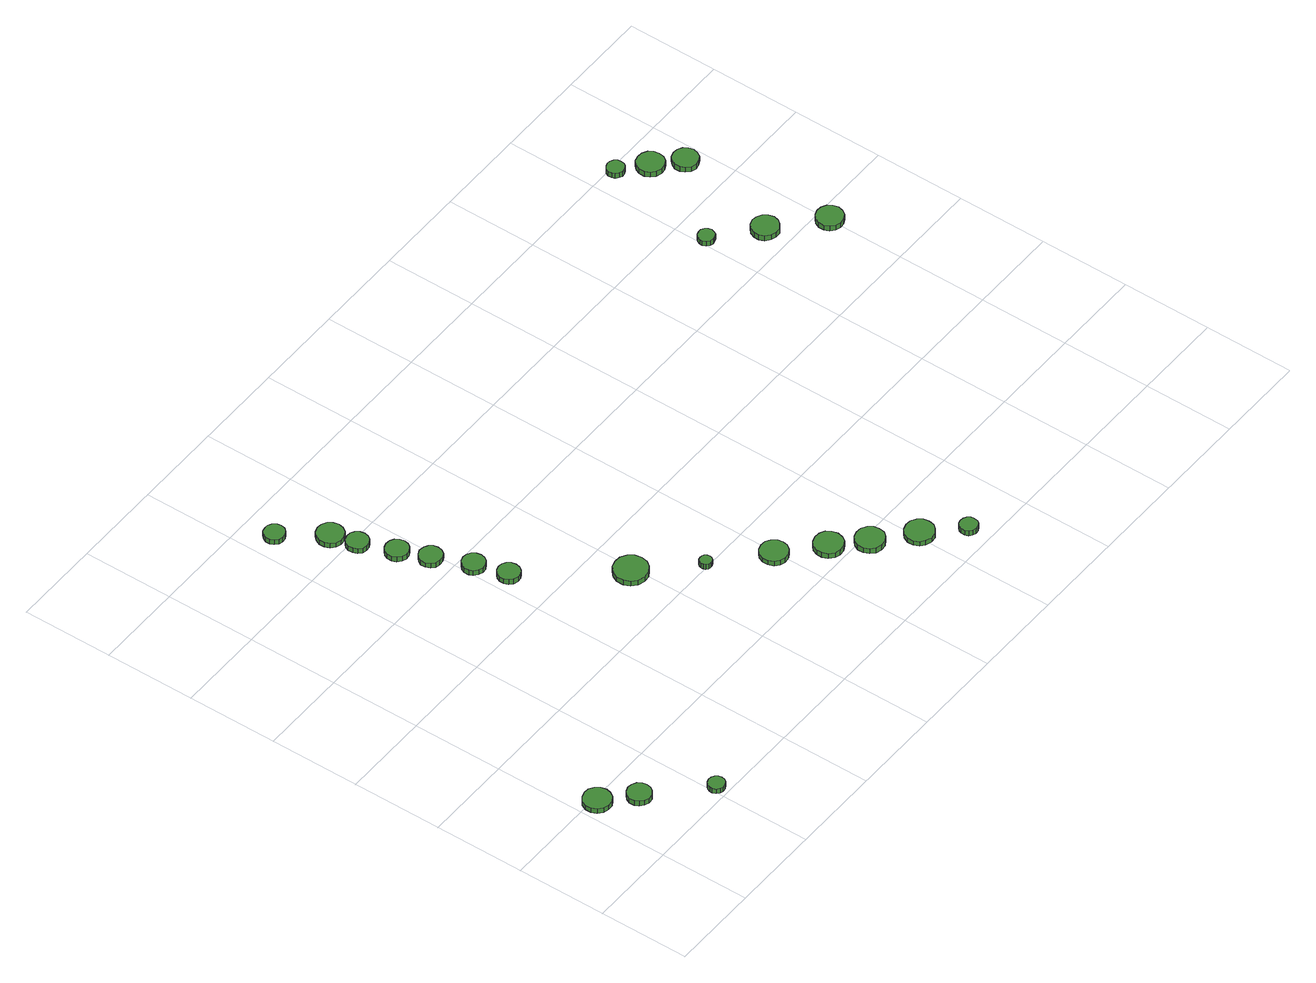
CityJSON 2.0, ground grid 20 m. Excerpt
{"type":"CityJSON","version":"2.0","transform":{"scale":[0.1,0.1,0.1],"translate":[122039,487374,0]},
"CityObjects":{
"tree1":{"type":"SolitaryVegetationObject","attributes":{"function":"something"},"geometry":[{"type":"MultiSurface","lod":"1","boundaries":[[[0,1,2,3,4,5,6,7,8,9,10,11,12,13,14]],[[15,16,17,18,19,20,21,22,23,24,25,26,27,28,29]],[[0,29,28,1]],[[1,28,27,2]],[[2,27,26,3]],[[3,26,25,4]],[[4,25,24,5]],[[5,24,23,6]],[[6,23,22,7]],[[7,22,21,8]],[[8,21,20,9]],[[9,20,19,10]],[[10,19,18,11]],[[11,18,17,12]],[[12,17,16,13]],[[13,16,15,14]],[[14,15,29,0]]]}]},
"tree2":{"type":"SolitaryVegetationObject","attributes":{"function":"something"},"geometry":[{"type":"MultiSurface","lod":"1","boundaries":[[[30,31,32,33,34,35,36,37,38,39,40,41,42,43,44]],[[45,46,47,48,49,50,51,52,53,54,55,56,57,58,59]],[[30,59,58,31]],[[31,58,57,32]],[[32,57,56,33]],[[33,56,55,34]],[[34,55,54,35]],[[35,54,53,36]],[[36,53,52,37]],[[37,52,51,38]],[[38,51,50,39]],[[39,50,49,40]],[[40,49,48,41]],[[41,48,47,42]],[[42,47,46,43]],[[43,46,45,44]],[[44,45,59,30]]]}]},
"tree3":{"type":"SolitaryVegetationObject","attributes":{"function":"something"},"geometry":[{"type":"MultiSurface","lod":"1","boundaries":[[[60,61,62,63,64,65,66,67,68,69,70,71,72,73,74]],[[75,76,77,78,79,80,81,82,83,84,85,86,87,88,89]],[[60,89,88,61]],[[61,88,87,62]],[[62,87,86,63]],[[63,86,85,64]],[[64,85,84,65]],[[65,84,83,66]],[[66,83,82,67]],[[67,82,81,68]],[[68,81,80,69]],[[69,80,79,70]],[[70,79,78,71]],[[71,78,77,72]],[[72,77,76,73]],[[73,76,75,74]],[[74,75,89,60]]]}]},
"tree4":{"type":"SolitaryVegetationObject","attributes":{"function":"something"},"geometry":[{"type":"MultiSurface","lod":"1","boundaries":[[[90,91,92,93,94,95,96,97,98,99,100,101,102,103,104]],[[105,106,107,108,109,110,111,112,113,114,115,116,117,118,119]],[[90,119,118,91]],[[91,118,117,92]],[[92,117,116,93]],[[93,116,115,94]],[[94,115,114,95]],[[95,114,113,96]],[[96,113,112,97]],[[97,112,111,98]],[[98,111,110,99]],[[99,110,109,100]],[[100,109,108,101]],[[101,108,107,102]],[[102,107,106,103]],[[103,106,105,104]],[[104,105,119,90]]]}]},
"tree5":{"type":"SolitaryVegetationObject","attributes":{"function":"something"},"geometry":[{"type":"MultiSurface","lod":"1","boundaries":[[[120,121,122,123,124,125,126,127,128,129,130,131,132,133,134]],[[135,136,137,138,139,140,141,142,143,144,145,146,147,148,149]],[[120,149,148,121]],[[121,148,147,122]],[[122,147,146,123]],[[123,146,145,124]],[[124,145,144,125]],[[125,144,143,126]],[[126,143,142,127]],[[127,142,141,128]],[[128,141,140,129]],[[129,140,139,130]],[[130,139,138,131]],[[131,138,137,132]],[[132,137,136,133]],[[133,136,135,134]],[[134,135,149,120]]]}]},
"tree6":{"type":"SolitaryVegetationObject","attributes":{"function":"something"},"geometry":[{"type":"MultiSurface","lod":"1","boundaries":[[[150,151,152,153,154,155,156,157,158,159,160,161,162,163,164]],[[165,166,167,168,169,170,171,172,173,174,175,176,177,178,179]],[[150,179,178,151]],[[151,178,177,152]],[[152,177,176,153]],[[153,176,175,154]],[[154,175,174,155]],[[155,174,173,156]],[[156,173,172,157]],[[157,172,171,158]],[[158,171,170,159]],[[159,170,169,160]],[[160,169,168,161]],[[161,168,167,162]],[[162,167,166,163]],[[163,166,165,164]],[[164,165,179,150]]]}]},
"tree7":{"type":"SolitaryVegetationObject","attributes":{"function":"something"},"geometry":[{"type":"MultiSurface","lod":"1","boundaries":[[[180,181,182,183,184,185,186,187,188,189,190,191,192,193,194]],[[195,196,197,198,199,200,201,202,203,204,205,206,207,208,209]],[[180,209,208,181]],[[181,208,207,182]],[[182,207,206,183]],[[183,206,205,184]],[[184,205,204,185]],[[185,204,203,186]],[[186,203,202,187]],[[187,202,201,188]],[[188,201,200,189]],[[189,200,199,190]],[[190,199,198,191]],[[191,198,197,192]],[[192,197,196,193]],[[193,196,195,194]],[[194,195,209,180]]]}]},
"tree8":{"type":"SolitaryVegetationObject","attributes":{"function":"something"},"geometry":[{"type":"MultiSurface","lod":"1","boundaries":[[[210,211,212,213,214,215,216,217,218,219,220,221,222,223,224]],[[225,226,227,228,229,230,231,232,233,234,235,236,237,238,239]],[[210,239,238,211]],[[211,238,237,212]],[[212,237,236,213]],[[213,236,235,214]],[[214,235,234,215]],[[215,234,233,216]],[[216,233,232,217]],[[217,232,231,218]],[[218,231,230,219]],[[219,230,229,220]],[[220,229,228,221]],[[221,228,227,222]],[[222,227,226,223]],[[223,226,225,224]],[[224,225,239,210]]]}]},
"tree9":{"type":"SolitaryVegetationObject","attributes":{"function":"something"},"geometry":[{"type":"MultiSurface","lod":"1","boundaries":[[[240,241,242,243,244,245,246,247,248,249,250,251,252,253,254]],[[255,256,257,258,259,260,261,262,263,264,265,266,267,268,269]],[[240,269,268,241]],[[241,268,267,242]],[[242,267,266,243]],[[243,266,265,244]],[[244,265,264,245]],[[245,264,263,246]],[[246,263,262,247]],[[247,262,261,248]],[[248,261,260,249]],[[249,260,259,250]],[[250,259,258,251]],[[251,258,257,252]],[[252,257,256,253]],[[253,256,255,254]],[[254,255,269,240]]]}]},
"tree10":{"type":"SolitaryVegetationObject","attributes":{"function":"something"},"geometry":[{"type":"MultiSurface","lod":"1","boundaries":[[[270,271,272,273,274,275,276,277,278,279,280,281,282,283,284]],[[285,286,287,288,289,290,291,292,293,294,295,296,297,298,299]],[[270,299,298,271]],[[271,298,297,272]],[[272,297,296,273]],[[273,296,295,274]],[[274,295,294,275]],[[275,294,293,276]],[[276,293,292,277]],[[277,292,291,278]],[[278,291,290,279]],[[279,290,289,280]],[[280,289,288,281]],[[281,288,287,282]],[[282,287,286,283]],[[283,286,285,284]],[[284,285,299,270]]]}]},
"tree11":{"type":"SolitaryVegetationObject","attributes":{"function":"something"},"geometry":[{"type":"MultiSurface","lod":"1","boundaries":[[[300,301,302,303,304,305,306,307,308,309,310,311,312,313,314]],[[315,316,317,318,319,320,321,322,323,324,325,326,327,328,329]],[[300,329,328,301]],[[301,328,327,302]],[[302,327,326,303]],[[303,326,325,304]],[[304,325,324,305]],[[305,324,323,306]],[[306,323,322,307]],[[307,322,321,308]],[[308,321,320,309]],[[309,320,319,310]],[[310,319,318,311]],[[311,318,317,312]],[[312,317,316,313]],[[313,316,315,314]],[[314,315,329,300]]]}]},
"tree12":{"type":"SolitaryVegetationObject","attributes":{"function":"something"},"geometry":[{"type":"MultiSurface","lod":"1","boundaries":[[[330,331,332,333,334,335,336,337,338,339,340,341,342,343,344]],[[345,346,347,348,349,350,351,352,353,354,355,356,357,358,359]],[[330,359,358,331]],[[331,358,357,332]],[[332,357,356,333]],[[333,356,355,334]],[[334,355,354,335]],[[335,354,353,336]],[[336,353,352,337]],[[337,352,351,338]],[[338,351,350,339]],[[339,350,349,340]],[[340,349,348,341]],[[341,348,347,342]],[[342,347,346,343]],[[343,346,345,344]],[[344,345,359,330]]]}]},
"tree13":{"type":"SolitaryVegetationObject","attributes":{"function":"something"},"geometry":[{"type":"MultiSurface","lod":"1","boundaries":[[[360,361,362,363,364,365,366,367,368,369,370,371,372,373,374]],[[375,376,377,378,379,380,381,382,383,384,385,386,387,388,389]],[[360,389,388,361]],[[361,388,387,362]],[[362,387,386,363]],[[363,386,385,364]],[[364,385,384,365]],[[365,384,383,366]],[[366,383,382,367]],[[367,382,381,368]],[[368,381,380,369]],[[369,380,379,370]],[[370,379,378,371]],[[371,378,377,372]],[[372,377,376,373]],[[373,376,375,374]],[[374,375,389,360]]]}]},
"tree14":{"type":"SolitaryVegetationObject","attributes":{"function":"something"},"geometry":[{"type":"MultiSurface","lod":"1","boundaries":[[[390,391,392,393,394,395,396,397,398,399,400,401,402,403,404]],[[405,406,407,408,409,410,411,412,413,414,415,416,417,418,419]],[[390,419,418,391]],[[391,418,417,392]],[[392,417,416,393]],[[393,416,415,394]],[[394,415,414,395]],[[395,414,413,396]],[[396,413,412,397]],[[397,412,411,398]],[[398,411,410,399]],[[399,410,409,400]],[[400,409,408,401]],[[401,408,407,402]],[[402,407,406,403]],[[403,406,405,404]],[[404,405,419,390]]]}]},
"tree15":{"type":"SolitaryVegetationObject","attributes":{"function":"something"},"geometry":[{"type":"MultiSurface","lod":"1","boundaries":[[[420,421,422,423,424,425,426,427,428,429,430,431,432,433,434]],[[435,436,437,438,439,440,441,442,443,444,445,446,447,448,449]],[[420,449,448,421]],[[421,448,447,422]],[[422,447,446,423]],[[423,446,445,424]],[[424,445,444,425]],[[425,444,443,426]],[[426,443,442,427]],[[427,442,441,428]],[[428,441,440,429]],[[429,440,439,430]],[[430,439,438,431]],[[431,438,437,432]],[[432,437,436,433]],[[433,436,435,434]],[[434,435,449,420]]]}]},
"tree16":{"type":"SolitaryVegetationObject","attributes":{"function":"something"},"geometry":[{"type":"MultiSurface","lod":"1","boundaries":[[[450,451,452,453,454,455,456,457,458,459,460,461,462,463,464]],[[465,466,467,468,469,470,471,472,473,474,475,476,477,478,479]],[[450,479,478,451]],[[451,478,477,452]],[[452,477,476,453]],[[453,476,475,454]],[[454,475,474,455]],[[455,474,473,456]],[[456,473,472,457]],[[457,472,471,458]],[[458,471,470,459]],[[459,470,469,460]],[[460,469,468,461]],[[461,468,467,462]],[[462,467,466,463]],[[463,466,465,464]],[[464,465,479,450]]]}]},
"tree17":{"type":"SolitaryVegetationObject","attributes":{"function":"something"},"geometry":[{"type":"MultiSurface","lod":"1","boundaries":[[[480,481,482,483,484,485,486,487,488,489,490,491,492,493,494]],[[495,496,497,498,499,500,501,502,503,504,505,506,507,508,509]],[[480,509,508,481]],[[481,508,507,482]],[[482,507,506,483]],[[483,506,505,484]],[[484,505,504,485]],[[485,504,503,486]],[[486,503,502,487]],[[487,502,501,488]],[[488,501,500,489]],[[489,500,499,490]],[[490,499,498,491]],[[491,498,497,492]],[[492,497,496,493]],[[493,496,495,494]],[[494,495,509,480]]]}]},
"tree18":{"type":"SolitaryVegetationObject","attributes":{"function":"something"},"geometry":[{"type":"MultiSurface","lod":"1","boundaries":[[[510,511,512,513,514,515,516,517,518,519,520,521,522,523,524]],[[525,526,527,528,529,530,531,532,533,534,535,536,537,538,539]],[[510,539,538,511]],[[511,538,537,512]],[[512,537,536,513]],[[513,536,535,514]],[[514,535,534,515]],[[515,534,533,516]],[[516,533,532,517]],[[517,532,531,518]],[[518,531,530,519]],[[519,530,529,520]],[[520,529,528,521]],[[521,528,527,522]],[[522,527,526,523]],[[523,526,525,524]],[[524,525,539,510]]]}]},
"tree19":{"type":"SolitaryVegetationObject","attributes":{"function":"something"},"geometry":[{"type":"MultiSurface","lod":"1","boundaries":[[[540,541,542,543,544,545,546,547,548,549,550,551,552,553,554]],[[555,556,557,558,559,560,561,562,563,564,565,566,567,568,569]],[[540,569,568,541]],[[541,568,567,542]],[[542,567,566,543]],[[543,566,565,544]],[[544,565,564,545]],[[545,564,563,546]],[[546,563,562,547]],[[547,562,561,548]],[[548,561,560,549]],[[549,560,559,550]],[[550,559,558,551]],[[551,558,557,552]],[[552,557,556,553]],[[553,556,555,554]],[[554,555,569,540]]]}]},
"tree20":{"type":"SolitaryVegetationObject","attributes":{"function":"something"},"geometry":[{"type":"MultiSurface","lod":"1","boundaries":[[[570,571,572,573,574,575,576,577,578,579,580,581,582,583,584]],[[585,586,587,588,589,590,591,592,593,594,595,596,597,598,599]],[[570,599,598,571]],[[571,598,597,572]],[[572,597,596,573]],[[573,596,595,574]],[[574,595,594,575]],[[575,594,593,576]],[[576,593,592,577]],[[577,592,591,578]],[[578,591,590,579]],[[579,590,589,580]],[[580,589,588,581]],[[581,588,587,582]],[[582,587,586,583]],[[583,586,585,584]],[[584,585,599,570]]]}]},
"tree21":{"type":"SolitaryVegetationObject","attributes":{"function":"something"},"geometry":[{"type":"MultiSurface","lod":"1","boundaries":[[[600,601,602,603,604,605,606,607,608,609,610,611,612,613,614]],[[615,616,617,618,619,620,621,622,623,624,625,626,627,628,629]],[[600,629,628,601]],[[601,628,627,602]],[[602,627,626,603]],[[603,626,625,604]],[[604,625,624,605]],[[605,624,623,606]],[[606,623,622,607]],[[607,622,621,608]],[[608,621,620,609]],[[609,620,619,610]],[[610,619,618,611]],[[611,618,617,612]],[[612,617,616,613]],[[613,616,615,614]],[[614,615,629,600]]]}]},
"tree22":{"type":"SolitaryVegetationObject","attributes":{"function":"something"},"geometry":[{"type":"MultiSurface","lod":"1","boundaries":[[[630,631,632,633,634,635,636,637,638,639,640,641,642,643,644]],[[645,646,647,648,649,650,651,652,653,654,655,656,657,658,659]],[[630,659,658,631]],[[631,658,657,632]],[[632,657,656,633]],[[633,656,655,634]],[[634,655,654,635]],[[635,654,653,636]],[[636,653,652,637]],[[637,652,651,638]],[[638,651,650,639]],[[639,650,649,640]],[[640,649,648,641]],[[641,648,647,642]],[[642,647,646,643]],[[643,646,645,644]],[[644,645,659,630]]]}]},
"tree23":{"type":"SolitaryVegetationObject","attributes":{"function":"something"},"geometry":[{"type":"MultiSurface","lod":"1","boundaries":[[[660,661,662,663,664,665,666,667,668,669,670,671,672,673,674]],[[675,676,677,678,679,680,681,682,683,684,685,686,687,688,689]],[[660,689,688,661]],[[661,688,687,662]],[[662,687,686,663]],[[663,686,685,664]],[[664,685,684,665]],[[665,684,683,666]],[[666,683,682,667]],[[667,682,681,668]],[[668,681,680,669]],[[669,680,679,670]],[[670,679,678,671]],[[671,678,677,672]],[[672,677,676,673]],[[673,676,675,674]],[[674,675,689,660]]]}]}
},
"vertices":[
[68,187,18],[65,199,18],[58,209,18],[47,216,18],[35,217,18],[23,213,18],[13,205,18],[8,193,18],[8,181,18],[13,169,18],[23,161,18],[35,157,18],[47,158,18],[58,164,18],[65,175,18],[65,175,6],[58,164,6],[47,158,6],[35,157,6],[23,161,6],[13,169,6],[8,181,6],[8,193,6],[13,205,6],[23,213,6],[35,217,6],[47,216,6],[58,209,6],[65,199,6],[68,187,6],
[127,132,16],[125,142,16],[119,151,16],[110,156,16],[99,158,16],[89,154,16],[81,147,16],[76,137,16],[76,126,16],[81,117,16],[89,109,16],[99,106,16],[110,107,16],[119,113,16],[125,121,16],[125,121,3],[119,113,3],[110,107,3],[99,106,3],[89,109,3],[81,117,3],[76,126,3],[76,137,3],[81,147,3],[89,154,3],[99,158,3],[110,156,3],[119,151,3],[125,142,3],[127,132,3],
[232,27,14],[230,34,14],[226,40,14],[219,44,14],[211,45,14],[204,42,14],[198,37,14],[195,30,14],[195,23,14],[198,16,14],[204,11,14],[211,8,14],[219,9,14],[226,13,14],[230,19,14],[230,19,2],[226,13,2],[219,9,2],[211,8,2],[204,11,2],[198,16,2],[195,23,2],[195,30,2],[198,37,2],[204,42,2],[211,45,2],[219,44,2],[226,40,2],[230,34,2],[232,27,2],
[276,1130,17],[274,1139,17],[268,1147,17],[260,1152,17],[251,1152,17],[242,1150,17],[235,1143,17],[231,1135,17],[231,1125,17],[235,1117,17],[242,1110,17],[251,1108,17],[260,1109,17],[268,1113,17],[274,1121,17],[274,1121,5],[268,1113,5],[260,1109,5],[251,1108,5],[242,1110,5],[235,1117,5],[231,1125,5],[231,1135,5],[235,1143,5],[242,1150,5],[251,1152,5],[260,1152,5],[268,1147,5],[274,1139,5],[276,1130,5],
[357,987,15],[355,997,15],[349,1005,15],[341,1010,15],[331,1011,15],[321,1008,15],[314,1001,15],[310,992,15],[310,982,15],[314,973,15],[321,966,15],[331,963,15],[341,964,15],[349,969,15],[355,977,15],[355,977,2],[349,969,2],[341,964,2],[331,963,2],[321,966,2],[314,973,2],[310,982,2],[310,992,2],[314,1001,2],[321,1008,2],[331,1011,2],[341,1010,2],[349,1005,2],[355,997,2],[357,987,2],
[347,1042,15],[344,1054,15],[337,1064,15],[326,1070,15],[314,1071,15],[303,1067,15],[294,1059,15],[289,1048,15],[289,1036,15],[294,1024,15],[303,1016,15],[314,1012,15],[326,1014,15],[337,1020,15],[344,1030,15],[344,1030,3],[337,1020,3],[326,1014,3],[314,1012,3],[303,1016,3],[294,1024,3],[289,1036,3],[289,1048,3],[294,1059,3],[303,1067,3],[314,1071,3],[326,1070,3],[337,1064,3],[344,1054,3],[347,1042,3],
[387,912,14],[385,922,14],[379,931,14],[370,936,14],[359,937,14],[350,934,14],[342,927,14],[338,918,14],[338,907,14],[342,898,14],[350,891,14],[359,887,14],[370,889,14],[379,894,14],[385,902,14],[385,902,1],[379,894,1],[370,889,1],[359,887,1],[350,891,1],[342,898,1],[338,907,1],[338,918,1],[342,927,1],[350,934,1],[359,937,1],[370,936,1],[379,931,1],[385,922,1],[387,912,1],
[412,849,14],[410,859,14],[404,867,14],[395,872,14],[384,874,14],[374,870,14],[367,863,14],[362,854,14],[362,844,14],[367,834,14],[374,827,14],[384,824,14],[395,825,14],[404,830,14],[410,839,14],[410,839,2],[404,830,2],[395,825,2],[384,824,2],[374,827,2],[367,834,2],[362,844,2],[362,854,2],[367,863,2],[374,870,2],[384,874,2],[395,872,2],[404,867,2],[410,859,2],[412,849,2],
[460,695,20],[458,705,20],[452,713,20],[444,718,20],[434,719,20],[424,716,20],[417,709,20],[413,700,20],[413,690,20],[417,681,20],[424,674,20],[434,671,20],[444,672,20],[452,677,20],[458,685,20],[458,685,7],[452,677,7],[444,672,7],[434,671,7],[424,674,7],[417,681,7],[413,690,7],[413,700,7],[417,709,7],[424,716,7],[434,719,7],[444,718,7],[452,713,7],[458,705,7],[460,695,7],
[443,767,17],[441,777,17],[435,786,17],[426,791,17],[416,792,17],[406,789,17],[398,782,17],[394,772,17],[394,762,17],[398,753,17],[406,746,17],[416,742,17],[426,744,17],[435,749,17],[441,757,17],[441,757,4],[435,749,4],[426,744,4],[416,742,4],[406,746,4],[398,753,4],[394,762,4],[394,772,4],[398,782,4],[406,789,4],[416,792,4],[426,791,4],[435,786,4],[441,777,4],[443,767,4],
[620,507,21],[617,522,21],[608,534,21],[595,542,21],[580,543,21],[565,539,21],[554,528,21],[548,515,21],[548,499,21],[554,485,21],[565,475,21],[580,471,21],[595,472,21],[608,480,21],[617,492,21],[617,492,8],[608,480,8],[595,472,8],[580,471,8],[565,475,8],[554,485,8],[548,499,8],[548,515,8],[554,528,8],[565,539,8],[580,543,8],[595,542,8],[608,534,8],[617,522,8],[620,507,8],
[706,405,16],[705,410,16],[702,415,16],[697,418,16],[692,418,16],[686,417,16],[682,413,16],[680,408,16],[680,402,16],[682,397,16],[686,393,16],[692,392,16],[697,392,16],[702,395,16],[705,400,16],[705,400,3],[702,395,3],[697,392,3],[692,392,3],[686,393,3],[682,397,3],[680,402,3],[680,408,3],[682,413,3],[686,417,3],[692,418,3],[697,418,3],[702,415,3],[705,410,3],[706,405,3],
[823,313,15],[821,325,15],[813,335,15],[803,342,15],[790,343,15],[778,339,15],[769,331,15],[764,319,15],[764,307,15],[769,295,15],[778,287,15],[790,283,15],[803,284,15],[813,291,15],[821,301,15],[821,301,3],[813,291,3],[803,284,3],[790,283,3],[778,287,3],[769,295,3],[764,307,3],[764,319,3],[769,331,3],[778,339,3],[790,343,3],[803,342,3],[813,335,3],[821,325,3],[823,313,3],
[906,240,15],[903,253,15],[896,264,15],[884,270,15],[871,271,15],[859,267,15],[849,259,15],[844,247,15],[844,234,15],[849,222,15],[859,213,15],[871,209,15],[884,210,15],[896,217,15],[903,227,15],[903,227,2],[896,217,2],[884,210,2],[871,209,2],[859,213,2],[849,222,2],[844,234,2],[844,247,2],[849,259,2],[859,267,2],[871,271,2],[884,270,2],[896,264,2],[903,253,2],[906,240,2],
[965,183,14],[963,196,14],[955,206,14],[944,213,14],[931,214,14],[918,210,14],[909,202,14],[903,190,14],[903,177,14],[909,165,14],[918,156,14],[931,152,14],[944,153,14],[955,160,14],[963,170,14],[963,170,1],[955,160,1],[944,153,1],[931,152,1],[918,156,1],[909,165,1],[903,177,1],[903,190,1],[909,202,1],[918,210,1],[931,214,1],[944,213,1],[955,206,1],[963,196,1],[965,183,1],
[1039,117,14],[1037,130,14],[1029,140,14],[1018,147,14],[1005,148,14],[992,144,14],[982,135,14],[977,123,14],[977,110,14],[982,98,14],[992,90,14],[1005,86,14],[1018,87,14],[1029,94,14],[1037,104,14],[1037,104,2],[1029,94,2],[1018,87,2],[1005,86,2],[992,90,2],[982,98,2],[977,110,2],[977,123,2],[982,135,2],[992,144,2],[1005,148,2],[1018,147,2],[1029,140,2],[1037,130,2],[1039,117,2],
[1098,50,14],[1097,58,14],[1092,64,14],[1085,68,14],[1077,69,14],[1069,67,14],[1063,61,14],[1060,54,14],[1060,46,14],[1063,38,14],[1069,33,14],[1077,30,14],[1085,31,14],[1092,35,14],[1097,42,14],[1097,42,1],[1092,35,1],[1085,31,1],[1077,30,1],[1069,33,1],[1063,38,1],[1060,46,1],[1060,54,1],[1063,61,1],[1069,67,1],[1077,69,1],[1085,68,1],[1092,64,1],[1097,58,1],[1098,50,1],
[1425,929,24],[1423,936,24],[1419,942,24],[1412,946,24],[1405,946,24],[1398,944,24],[1392,939,24],[1389,932,24],[1389,925,24],[1392,918,24],[1398,913,24],[1405,911,24],[1412,912,24],[1419,915,24],[1423,921,24],[1423,921,11],[1419,915,11],[1412,912,11],[1405,911,11],[1398,913,11],[1392,918,11],[1389,925,11],[1389,932,11],[1392,939,11],[1398,944,11],[1405,946,11],[1412,946,11],[1419,942,11],[1423,936,11],[1425,929,11],
[1526,851,24],[1523,863,24],[1516,873,24],[1505,879,24],[1493,881,24],[1482,877,24],[1472,869,24],[1467,857,24],[1467,845,24],[1472,834,24],[1482,826,24],[1493,822,24],[1505,823,24],[1516,830,24],[1523,839,24],[1523,839,11],[1516,830,11],[1505,823,11],[1493,822,11],[1482,826,11],[1472,834,11],[1467,845,11],[1467,857,11],[1472,869,11],[1482,877,11],[1493,881,11],[1505,879,11],[1516,873,11],[1523,863,11],[1526,851,11],
[1470,1182,25],[1469,1190,25],[1464,1196,25],[1457,1200,25],[1449,1201,25],[1442,1198,25],[1436,1193,25],[1433,1186,25],[1433,1178,25],[1436,1171,25],[1442,1166,25],[1449,1163,25],[1457,1164,25],[1464,1168,25],[1469,1174,25],[1469,1174,12],[1464,1168,12],[1457,1164,12],[1449,1163,12],[1442,1166,12],[1436,1171,12],[1433,1178,12],[1433,1186,12],[1436,1193,12],[1442,1198,12],[1449,1201,12],[1457,1200,12],[1464,1196,12],[1469,1190,12],[1470,1182,12],
[1622,765,24],[1619,777,24],[1612,787,24],[1601,793,24],[1589,794,24],[1578,790,24],[1569,782,24],[1564,771,24],[1564,759,24],[1569,748,24],[1578,740,24],[1589,736,24],[1601,737,24],[1612,743,24],[1619,753,24],[1619,753,11],[1612,743,11],[1601,737,11],[1589,736,11],[1578,740,11],[1569,748,11],[1564,759,11],[1564,771,11],[1569,782,11],[1578,790,11],[1589,794,11],[1601,793,11],[1612,787,11],[1619,777,11],[1622,765,11],
[1532,1135,25],[1530,1147,25],[1523,1157,25],[1512,1163,25],[1500,1164,25],[1488,1161,25],[1479,1152,25],[1474,1141,25],[1474,1129,25],[1479,1118,25],[1488,1110,25],[1500,1106,25],[1512,1107,25],[1523,1113,25],[1530,1123,25],[1530,1123,12],[1523,1113,12],[1512,1107,12],[1500,1106,12],[1488,1110,12],[1479,1118,12],[1474,1129,12],[1474,1141,12],[1479,1152,12],[1488,1161,12],[1500,1164,12],[1512,1163,12],[1523,1157,12],[1530,1147,12],[1532,1135,12],
[1581,1087,25],[1578,1098,25],[1572,1107,25],[1562,1113,25],[1550,1114,25],[1539,1111,25],[1531,1103,25],[1526,1093,25],[1526,1081,25],[1531,1071,25],[1539,1063,25],[1550,1059,25],[1562,1061,25],[1572,1066,25],[1578,1076,25],[1578,1076,12],[1572,1066,12],[1562,1061,12],[1550,1059,12],[1539,1063,12],[1531,1071,12],[1526,1081,12],[1526,1093,12],[1531,1103,12],[1539,1111,12],[1550,1114,12],[1562,1113,12],[1572,1107,12],[1578,1098,12],[1581,1087,12]
]}
